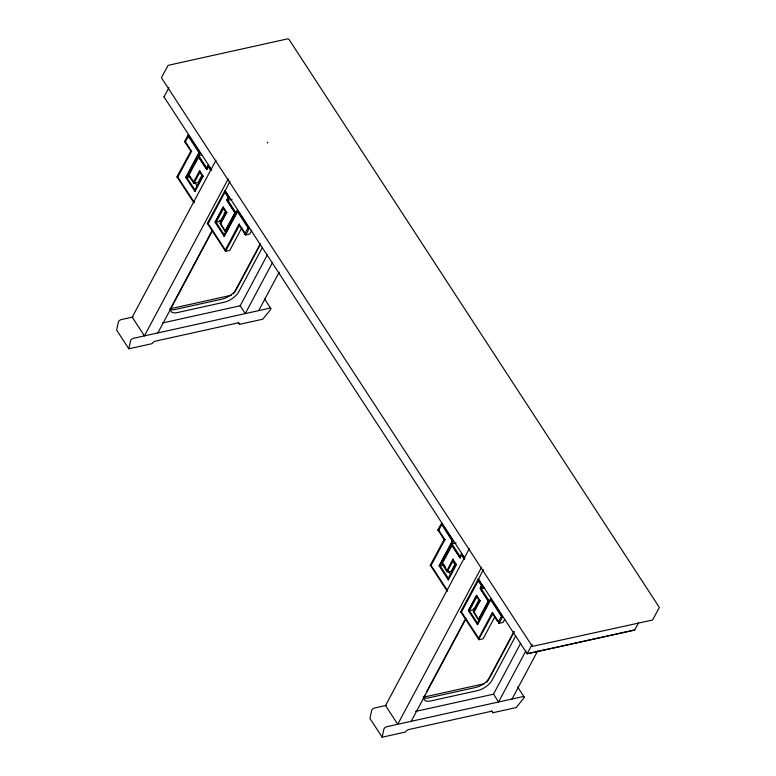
<?xml version="1.0" encoding="UTF-8"?>
<svg xmlns="http://www.w3.org/2000/svg" width="776" height="776" viewBox="0 0 776 776"><rect width="100%" height="100%" fill="white"/><g stroke="black" fill="none" stroke-linecap="round" stroke-linejoin="round"><path stroke-width="1.16" d="M168.925 87.61L163.978 96.884L164.473 97.524M224.38 236.244L223.954 235.07L237.417 210.092L249.183 228.134C244.304 239.648 243.402 234.226 248.32 228.028M477.706 624.641L477.279 623.467L490.742 598.49L502.508 616.532C497.629 628.036 496.718 622.624 501.635 616.425M128.835 348.802L130.562 340.722A2.493 1.135 -33.1 0 1 133.579 338.278L269.534 308.227A2.493 1.135 -33.1 0 1 270.397 309.818L262.802 319.188L239.522 324.339A4.462 2.027 -33.1 0 0 237.175 323.078L155.54 341.12A2.92 1.329 -33.1 0 0 152.125 343.652L128.835 348.802L116.623 330.081L118.359 322.001A2.493 1.135 -33.1 0 1 121.366 319.566L133.191 316.947M382.161 737.2L383.887 729.12A2.493 1.135 -33.1 0 1 386.904 726.675L522.859 696.625A2.493 1.135 -33.1 0 1 523.713 698.216L516.127 707.586L492.838 712.737A4.462 2.027 -33.1 0 0 490.5 711.476L408.865 729.518A2.92 1.329 -33.1 0 0 405.45 732.049L382.161 737.2L369.948 718.479L371.685 710.399A2.493 1.135 -33.1 0 1 374.692 707.964L386.516 705.345M229.968 181.196L225.253 190.721M483.293 569.594L478.579 579.119M185.493 141.736L184.455 141.717L188.287 134.772L200.053 152.814L186.269 177.937L185.852 177.51L199.034 152.756L188.044 135.946L188.287 134.772M191.662 151.194L177.762 177.035L176.87 176.996L190.799 151.087L184.63 141.63M200.053 152.814L199.015 152.785L185.804 177.432L194.989 191.517L203.176 176.191L199.577 170.701L193.476 182.234L193.583 183.262L198.103 182.476L201.915 175.327M199.742 170.72L199.898 172.175L193.903 183.408L188.131 174.901L189.169 174.93M195.145 191.429L194.727 190.256L201.896 177.054M206.901 169.411L206.426 168.402L208.181 165.278L211.363 170.148M216.009 160.205L132.201 317.171L144.414 335.892L228.222 178.926M208.269 223.575L207.231 223.556L224.836 190.809L229.289 197.628L227.853 200.315L226.99 200.208M224.836 190.809L224.885 192.264L208.143 223.624L225.321 249.93L225.467 251.337L229.774 250.405L241.899 227.698M237.572 211.547L224.225 236.34L215.039 222.246L223.216 206.94L226.805 212.449L220.811 223.672L225.661 232.111L220.064 223.527L226.068 212.294L223.129 208.133L223.275 207.008L215.088 222.324L220.306 221.403L225.612 211.46M228.231 197.55L226.796 200.237L234.944 212.76L235.982 212.779L227.853 200.315L232.053 199.383M223.527 208.414L216.097 222.324L224.235 234.798L223.886 235.613M212.178 230.501L171.457 306.772A12.552 5.713 -33.1 0 0 177.238 312.602L224.303 302.204A12.552 5.713 -33.1 0 0 238.688 291.912L262.443 247.418M157.858 332.914L212.09 231.345M225.35 230.637L235.118 212.672M224.157 236.195L237.349 211.499L237.417 210.092M239.202 224.08L239.357 225.535L225.573 251.337L207.405 223.469M251.812 230.142L249.726 234.061L245.517 234.992L239.357 225.535M233.615 293.813L260.445 243.557M260.406 244.304L236.651 288.798A12.552 5.713 -33.1 0 1 222.266 299.08L175.201 309.478A12.552 5.713 -33.1 0 1 169.954 309.178M267.419 254.751L240.162 305.793L162.213 323.029M272.657 262.278L245.255 313.591L240.114 305.715M258.699 310.623L279.224 272.182M438.818 530.134L437.78 530.105L441.612 523.169L453.378 541.202L440.07 565.927L439.177 565.908L452.515 541.095M438.692 530.173L441.767 524.625L452.369 541.202L453.378 541.202M431.214 565.394L430.176 565.365L444.124 539.485L437.955 530.027M444.988 539.592L431.087 565.432L447.606 590.73M453.068 559.118C452.262 560.932 454.455 564.841 456.492 564.588L448.315 579.914L439.129 565.83L452.321 541.134M455.24 563.725L451.428 570.874C444.231 575.472 447.442 565.403 442.368 563.347L452.098 545.344M453.223 560.573L447.219 571.805L442.252 564.171M448.47 579.817L448.053 578.653L455.755 564.453M460.226 557.808L459.751 556.799L461.507 553.676L464.688 558.545M469.334 548.603L385.526 705.568L397.739 724.28L481.547 567.324M461.594 611.973L460.556 611.944L478.161 579.206L482.614 586.025C480.577 592.651 478.782 585.735 482.614 586.025M461.468 612.012L478.317 580.661M490.742 598.49L490.675 599.897L477.55 624.728L468.365 610.644L476.6 595.405L476.852 596.812L469.422 610.722L468.413 610.722L476.542 595.337L480.131 600.847L474.136 612.07L478.986 620.509L489.307 601.177L481.178 588.712L484.331 588.014M426.48 691.998L464.94 619.956M411.183 721.311L465.978 618.676M478.938 599.858L473.622 609.79L469.422 610.722L477.56 623.186L477.211 624.011M474.262 612.031L473.224 612.002L479.384 600.692L476.852 596.812M478.676 619.035L488.443 601.07L480.218 588.625L481.654 585.948L477.919 580.38L478.161 579.206M488.346 601.099L478.84 619.054M492.527 612.477L492.673 613.932L478.579 639.579L478.472 638.561L492.362 612.458L498.696 621.935M494.671 617.133L483.099 638.803L478.899 639.734L460.731 611.866M504.613 619.52L503.052 622.459L498.842 623.39M486.94 682.201L513.77 631.955M514.294 631.645L489.976 677.196A12.552 5.713 -33.1 0 1 475.591 687.478L428.527 697.876A12.552 5.713 -33.1 0 1 423.279 697.575M515.768 635.816L492.013 680.309A12.552 5.713 -33.1 0 1 477.618 690.591L430.564 701A12.552 5.713 -33.1 0 1 424.782 695.17M415.538 711.427L493.488 694.19L520.745 643.139M525.982 650.676L498.58 701.989L493.439 694.113M532.132 644.468L527.098 653.838L634.622 630.073L638.59 622.75M512.024 699.021L537.681 650.967M456.142 542.967L451.942 543.889L451.632 544.898L460.12 557.808M226.068 212.294L226.931 212.411M479.296 600.721L480.257 600.799M201.77 154.802L198.511 155.54L198.307 156.5L206.794 169.411M208.181 165.278L208.337 166.724M193.748 181.953L189.043 174.949L198.772 156.946M225.515 230.656L235.021 212.702L226.893 200.237L228.425 197.521M245.371 233.537L239.037 224.06L225.428 249.882M441.612 523.169L441.651 524.625M461.507 553.676L461.662 555.121M459.974 556.411L451.942 543.889M447.073 570.35L452.903 559.098L456.492 564.608M478.753 638.279L461.468 612.002M186.017 177.549L190.023 176.812M190.799 151.087L191.546 151.223L185.377 141.766L188.442 136.227M220.064 223.527L220.937 223.633M444.124 539.485L444.861 539.611M441.622 563.221L442.368 563.347M480.315 588.606L488.298 601.177L489.19 601.196M224.148 212.663L226.514 212.139M219.851 220.724L222.208 220.2M169.837 308.848L231.316 295.258M443.339 565.209L440.07 565.927M473.166 609.121L475.533 608.597M634.739 629.966L527.176 653.741L478.346 578.877M423.162 697.246L484.641 683.656M186.744 177.529L194.999 189.974M229.289 197.628L228.251 197.599L224.885 192.264M249.183 228.134L248.145 228.105L237.349 211.499M502.508 616.532L501.49 616.532L490.675 599.897M203.176 176.191L202.284 176.171L199.898 172.175M532.501 646.36L652.577 620.005L659.377 607.472L288.866 39.227L287.683 38.858L168.101 65.359L161.641 77.202L161.748 78.231L532.074 646.01M163.978 96.884L211.741 169.993M225.021 190.479L464.814 558.128M210.519 170.254L208.22 166.724L206.746 169.507L198.617 157.033M464.426 559.525L461.545 555.121L460.071 557.905L451.942 545.431M198.617 155.491L206.756 167.965M438.702 530.153L444.861 539.63M492.673 613.932L497.562 621.411M194.825 182.331L197.327 186.172M448.15 570.729L450.652 574.57M473.389 611.924L478.986 620.509M448.324 578.372L440.196 565.908L439.342 565.947M264.364 298.653L270.785 308.499M517.689 687.051L524.11 696.897M177.762 177.015L194.281 202.342M177.025 176.889L193.893 202.759M430.35 565.287L447.219 591.157M238.232 322.37L239.522 324.339M491.557 710.767L492.838 712.737M219.87 220.976A12.552 5.713 -33.1 0 1 221.238 220.064M267.342 142.774L267.671 142.328L267.342 142.774"/></g></svg>
